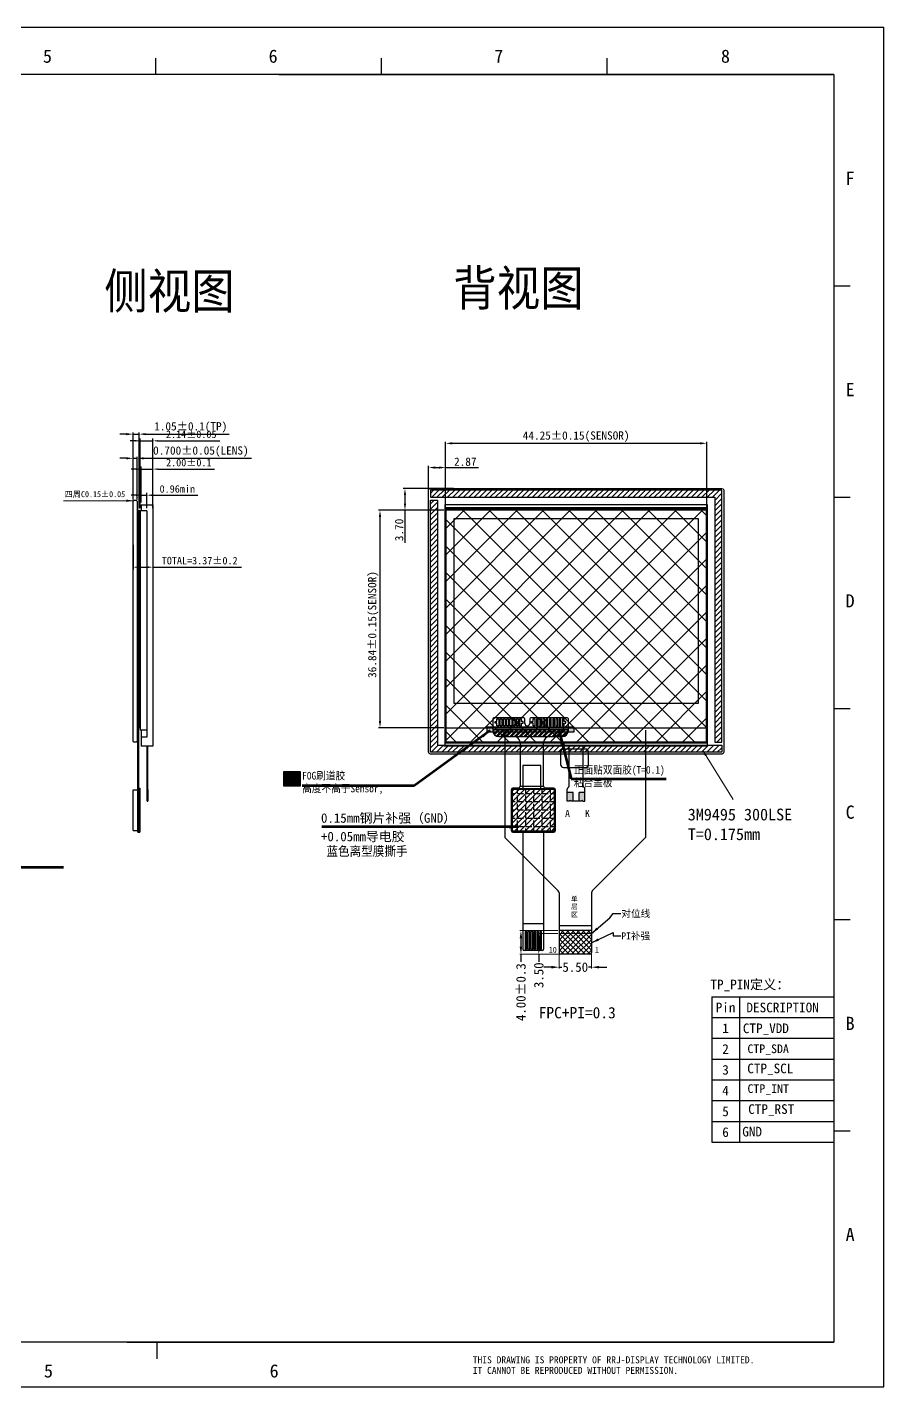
# Model space of a CAD drawing. Header units: millimetres. Extents: x 2493 to 3431, y 522 to 752.
# Drawn here: x 3285.8 to 3431, y 522.1 to 752.5 of the extents above; entities that cross this region are included whole.
import ezdxf
from ezdxf.enums import TextEntityAlignment as Align

# ---------------------------------------------------------------- set-up
doc = ezdxf.new("R2010")
doc.units = ezdxf.units.MM
doc.header["$PDMODE"] = 98
doc.layers.add('COVER GLASS', color=6, linetype='Continuous', lineweight=0)
for name, color, linetype in [('dim', 3, 'Continuous'), ('DIM1', 3, 'Continuous'), ('dimension', 3, 'Continuous'), ('DIM（标注）', 3, 'Continuous'), ('fpc', 2, 'Continuous'), ('双面胶', 2, 'Continuous'), ('摄像孔保洁膜', 5, 'Continuous')]:
    doc.layers.add(name, color=color, linetype=linetype)
doc.styles.get("Standard").update_dxf_attribs({"font": ''})
doc.styles.add('TITLE', font='arial.ttf')
doc.styles.add('宋体', font='')
doc.styles.add('宝明', font='simhei.ttf')
doc.styles.add('黑体', font='simhei.ttf', dxfattribs={"width": 0.9})
doc.styles.get('Standard').set_extended_font_data('SimSun')
doc.styles.get('宋体').set_extended_font_data('SimSun')
doc.dimstyles.new('GGG', dxfattribs={"dimtxt": 1.6, "dimasz": 1.3, "dimexe": 0.2, "dimexo": 0.2, "dimgap": 0.1, "dimtad": 0, "dimzin": 1, "dimdsep": 46, "dimtxsty": 'Standard', "dimcen": 0, "dimclrd": 1, "dimclre": 1, "dimclrt": 4, "dimadec": 0, "dimazin": 0, "dimtfac": 1, "dimtmove": 0, "dimatfit": 3, "dimfxl": 1, "dimlwd": -1, "dimlwe": 5, "dimarcsym": 0})
doc.dimstyles.new('ISO-25$0', dxfattribs={"dimscale": 0.7, "dimtxt": 1.8, "dimasz": 1.2, "dimexe": 0.6, "dimexo": 0.6, "dimgap": 0.6, "dimtad": 1, "dimzin": 1, "dimdsep": 46, "dimtxsty": 'Standard', "dimcen": 0.5, "dimclrd": 256, "dimclre": 256, "dimclrt": 256, "dimadec": 0, "dimazin": 0, "dimtp": 1.2, "dimtm": 1.2, "dimtfac": 1, "dimtmove": 0, "dimatfit": 3, "dimfxl": 1, "dimtolj": 1, "dimarcsym": 0})
doc.dimstyles.new('ISO-25$7', dxfattribs={"dimscale": 0.5, "dimtxt": 2.5, "dimasz": 2, "dimexe": 0.65, "dimexo": 0, "dimtad": 0, "dimdsep": 46, "dimtxsty": 'TITLE', "dimcen": 1.6, "dimclrd": 7, "dimclre": 73, "dimclrt": 7, "dimazin": 0, "dimtfac": 1, "dimtofl": 0, "dimtmove": 0, "dimatfit": 0, "dimfxl": 1, "dimtolj": 1, "dimlwd": 9, "dimlwe": 9, "dimarcsym": 0})
doc.dimstyles.new('TPD', dxfattribs={"dimtxt": 1, "dimasz": 1.2, "dimexe": 0.25, "dimexo": 0.08, "dimgap": 0.15, "dimtad": 0, "dimzin": 1, "dimdsep": 46, "dimtxsty": '宋体', "dimcen": 18.05, "dimclrd": 256, "dimclre": 256, "dimclrt": 256, "dimadec": 0, "dimazin": 0, "dimtfac": 1, "dimtmove": 0, "dimatfit": 2, "dimfxl": 1, "dimlwd": 18, "dimlwe": 18, "dimarcsym": 0})

# ---------------------------------------------------------------- blocks, each defined once
blk = doc.blocks.new('*D80')
at = {"layer": 'Defpoints', "color": 0}
for p in [(3304.82, 683.52), (3303.77, 672.17), (3304.82, 670.62)]:
    blk.add_point(p, dxfattribs=at)
at = {"layer": 'DIM（标注）', "lineweight": -2}
for p, q in [((3302.65, 683.52), (3301.53, 683.52)), ((3303.77, 672.45), (3303.77, 683.8)), ((3303.77, 683.52), (3304.82, 683.52)), ((3304.82, 670.9), (3304.82, 683.8)), ((3305.94, 683.52), (3320.04, 683.52))]:
    blk.add_line(p, q, dxfattribs=at)
at = {"layer": 'DIM（标注）'}
for points in [[(3302.65, 683.7), (3302.65, 683.33), (3303.77, 683.52)], [(3305.94, 683.7), (3305.94, 683.33), (3304.82, 683.52)]]:
    blk.add_solid(points, dxfattribs=at)
at = {"layer": 'DIM（标注）', "insert": (3313.55, 684.66), "char_height": 1.4, "attachment_point": 5, "style": '宝明'}
blk.add_mtext('\\A1;1.05%%P0.1(TP)', dxfattribs=at)
blk = doc.blocks.new('*D81')
at = {"layer": 'Defpoints', "color": 0}
for p in [(3304.47, 679.42), (3303.77, 672.17), (3304.47, 672.17)]:
    blk.add_point(p, dxfattribs=at)
at = {"layer": 'DIM（标注）', "lineweight": -2}
for p, q in [((3303.77, 672.45), (3303.77, 679.7)), ((3304.47, 672.45), (3304.47, 679.7)), ((3302.65, 679.42), (3301.53, 679.42)), ((3303.77, 679.42), (3304.47, 679.42)), ((3305.59, 679.42), (3323.84, 679.42))]:
    blk.add_line(p, q, dxfattribs=at)
at = {"layer": 'DIM（标注）'}
for points in [[(3302.65, 679.61), (3302.65, 679.23), (3303.77, 679.42)], [(3305.59, 679.61), (3305.59, 679.23), (3304.47, 679.42)]]:
    blk.add_solid(points, dxfattribs=at)
at = {"layer": 'DIM（标注）', "insert": (3315.27, 680.56), "char_height": 1.4, "attachment_point": 5, "style": '宝明'}
blk.add_mtext('\\A1;0.700%%P0.05(LENS)', dxfattribs=at)
blk = doc.blocks.new('*D82')
at = {"layer": 'Defpoints', "color": 0}
for p in [(3358.36, 674.32), (3349.85, 670.62), (3356.73, 670.62)]:
    blk.add_point(p, dxfattribs=at)
at = {"layer": 'DIM（标注）', "lineweight": -2}
for p, q in [((3358.08, 674.32), (3349.57, 674.32)), ((3349.85, 673.2), (3349.85, 671.74)), ((3356.45, 670.62), (3349.57, 670.62)), ((3349.85, 670.62), (3349.85, 665.08))]:
    blk.add_line(p, q, dxfattribs=at)
at = {"layer": 'DIM（标注）'}
for points in [[(3349.67, 673.2), (3350.04, 673.2), (3349.85, 674.32)], [(3349.67, 671.74), (3350.04, 671.74), (3349.85, 670.62)]]:
    blk.add_solid(points, dxfattribs=at)
at = {"layer": 'DIM（标注）', "insert": (3348.87, 667.29), "char_height": 1.4, "attachment_point": 5, "rotation": 90, "style": '宝明'}
blk.add_mtext('\\A1;3.70', dxfattribs=at)
blk = doc.blocks.new('*D83')
at = {"layer": 'Defpoints', "color": 0}
for p in [(3356.73, 677.86), (3356.73, 670.62), (3353.86, 668.27)]:
    blk.add_point(p, dxfattribs=at)
at = {"layer": 'DIM（标注）', "lineweight": -2}
for p, q in [((3353.86, 668.55), (3353.86, 678.14)), ((3354.98, 677.86), (3355.61, 677.86)), ((3356.73, 670.9), (3356.73, 678.14)), ((3356.73, 677.86), (3362.3, 677.86))]:
    blk.add_line(p, q, dxfattribs=at)
at = {"layer": 'DIM（标注）'}
for points in [[(3354.98, 678.04), (3354.98, 677.67), (3353.86, 677.86)], [(3355.61, 678.04), (3355.61, 677.67), (3356.73, 677.86)]]:
    blk.add_solid(points, dxfattribs=at)
at = {"layer": 'DIM（标注）', "insert": (3360.07, 678.84), "char_height": 1.4, "attachment_point": 5, "style": '宝明'}
blk.add_mtext('\\A1;2.87', dxfattribs=at)
blk = doc.blocks.new('*D84')
at = {"layer": 'Defpoints', "color": 0}
for p in [(3400.98, 681.96), (3356.73, 670.62), (3400.98, 670.62)]:
    blk.add_point(p, dxfattribs=at)
at = {"layer": 'DIM（标注）', "lineweight": -2}
for p, q in [((3356.73, 670.9), (3356.73, 682.24)), ((3357.85, 681.96), (3399.86, 681.96)), ((3400.98, 670.9), (3400.98, 682.24))]:
    blk.add_line(p, q, dxfattribs=at)
at = {"layer": 'DIM（标注）'}
for points in [[(3357.85, 682.14), (3357.85, 681.77), (3356.73, 681.96)], [(3399.86, 682.14), (3399.86, 681.77), (3400.98, 681.96)]]:
    blk.add_solid(points, dxfattribs=at)
at = {"layer": 'DIM（标注）', "insert": (3378.86, 683.1), "char_height": 1.4, "attachment_point": 5, "style": '宝明'}
blk.add_mtext('\\A1;44.25%%P0.15(SENSOR)', dxfattribs=at)
blk = doc.blocks.new('*D85')
at = {"layer": 'Defpoints', "color": 0}
for p in [(3356.73, 670.62), (3345.62, 633.78), (3356.73, 633.78)]:
    blk.add_point(p, dxfattribs=at)
at = {"layer": 'DIM（标注）', "lineweight": -2}
for p, q in [((3356.45, 670.62), (3345.34, 670.62)), ((3345.62, 669.5), (3345.62, 634.9)), ((3356.45, 633.78), (3345.34, 633.78))]:
    blk.add_line(p, q, dxfattribs=at)
at = {"layer": 'DIM（标注）'}
for points in [[(3345.43, 669.5), (3345.81, 669.5), (3345.62, 670.62)], [(3345.43, 634.9), (3345.81, 634.9), (3345.62, 633.78)]]:
    blk.add_solid(points, dxfattribs=at)
at = {"layer": 'DIM（标注）', "insert": (3344.48, 651.27), "char_height": 1.4, "attachment_point": 5, "rotation": 90, "style": '宝明'}
blk.add_mtext('\\A1;36.84%%P0.15(SENSOR)', dxfattribs=at)
blk = doc.blocks.new('555234')
at = {"layer": 'DIM（标注）', "color": 0}
for points in [[(2369.1, -379.96), (2369.4, -379.96), (2369.4, -376.96), (2369.1, -376.96)], [(2369.6, -379.96), (2369.9, -379.96), (2369.9, -376.96), (2369.6, -376.96)], [(2370.1, -379.96), (2370.4, -379.96), (2370.4, -376.96), (2370.1, -376.96)], [(2370.6, -379.96), (2370.9, -379.96), (2370.9, -376.96), (2370.6, -376.96)], [(2371.1, -379.96), (2371.4, -379.96), (2371.4, -376.96), (2371.1, -376.96)], [(2371.6, -379.96), (2371.9, -379.96), (2371.9, -376.96), (2371.6, -376.96)]]:
    blk.add_lwpolyline(points, close=True, dxfattribs=at)
blk = doc.blocks.new('*D27')
at = {"layer": 'Defpoints', "color": 0, "ltscale": 0.5, "transparency": 16777216}
for p in [(2984.92, 619.82), (2978.47, 615.82), (2985.22, 615.82)]:
    blk.add_point(p, dxfattribs=at)
at = {"layer": 'dimension', "color": 1, "lineweight": 5, "ltscale": 0.5, "transparency": 16777216}
for p, q in [((2984.72, 619.82), (2978.27, 619.82)), ((2985.02, 615.82), (2978.27, 615.82))]:
    blk.add_line(p, q, dxfattribs=at)
at = {"layer": 'dimension', "color": 1, "ltscale": 0.5, "transparency": 16777216}
for p, q in [((2978.47, 618.52), (2978.47, 617.12)), ((2978.47, 615.82), (2978.47, 614.52))]:
    blk.add_line(p, q, dxfattribs=at)
for points in [[(2978.25, 618.52), (2978.68, 618.52), (2978.47, 619.82)], [(2978.25, 617.12), (2978.68, 617.12), (2978.47, 615.82)]]:
    blk.add_solid(points, dxfattribs=at)
at = {"layer": 'dimension', "color": 4, "ltscale": 0.5, "transparency": 16777216, "insert": (2978.47, 609.39), "char_height": 1.6, "attachment_point": 5, "rotation": 90}
blk.add_mtext('4.00%%P0.3', dxfattribs=at)
blk = doc.blocks.new('*D28')
at = {"layer": 'Defpoints', "color": 0, "ltscale": 0.5, "transparency": 16777216}
for p in [(2984.92, 616.12), (2990.42, 616.12), (2990.42, 613.62)]:
    blk.add_point(p, dxfattribs=at)
at = {"layer": 'dimension', "color": 1, "lineweight": 5, "ltscale": 0.5, "transparency": 16777216}
for p, q in [((2984.92, 615.92), (2984.92, 613.42)), ((2990.42, 615.92), (2990.42, 613.42))]:
    blk.add_line(p, q, dxfattribs=at)
at = {"layer": 'dimension', "color": 1, "ltscale": 0.5, "transparency": 16777216}
for p, q in [((2983.62, 613.62), (2982.32, 613.62)), ((2984.92, 613.62), (2985.4, 613.62)), ((2990.42, 613.62), (2989.93, 613.62)), ((2991.72, 613.62), (2993.02, 613.62))]:
    blk.add_line(p, q, dxfattribs=at)
for points in [[(2983.62, 613.84), (2983.62, 613.4), (2984.92, 613.62)], [(2991.72, 613.84), (2991.72, 613.4), (2990.42, 613.62)]]:
    blk.add_solid(points, dxfattribs=at)
at = {"layer": 'dimension', "color": 4, "ltscale": 0.5, "transparency": 16777216, "insert": (2987.67, 613.62), "char_height": 1.6, "attachment_point": 5}
blk.add_mtext('5.50', dxfattribs=at)
blk = doc.blocks.new('*D29')
at = {"layer": 'Defpoints', "color": 0, "ltscale": 0.5, "transparency": 16777216}
for p in [(2984.92, 619.32), (2981.49, 615.82), (2985.22, 615.82)]:
    blk.add_point(p, dxfattribs=at)
at = {"layer": 'dimension', "color": 1, "lineweight": 5, "ltscale": 0.5, "transparency": 16777216}
for p, q in [((2984.72, 619.32), (2981.29, 619.32)), ((2985.02, 615.82), (2981.29, 615.82))]:
    blk.add_line(p, q, dxfattribs=at)
at = {"layer": 'dimension', "color": 1, "ltscale": 0.5, "transparency": 16777216}
for p, q in [((2981.49, 618.02), (2981.49, 617.12)), ((2981.49, 615.82), (2981.49, 614.52))]:
    blk.add_line(p, q, dxfattribs=at)
for points in [[(2981.27, 618.02), (2981.71, 618.02), (2981.49, 619.32)], [(2981.27, 617.12), (2981.71, 617.12), (2981.49, 615.82)]]:
    blk.add_solid(points, dxfattribs=at)
at = {"layer": 'dimension', "color": 4, "ltscale": 0.5, "transparency": 16777216, "insert": (2981.49, 612.26), "char_height": 1.6, "attachment_point": 5, "rotation": 90}
blk.add_mtext('3.50', dxfattribs=at)
blk = doc.blocks.new('*D18')
at = {"layer": 'Defpoints', "color": 0, "transparency": 16777216}
for p in [(2951.6, 698), (2949.6, 691.93), (2951.6, 691.93)]:
    blk.add_point(p, dxfattribs=at)
at = {"layer": 'DIM1', "lineweight": -2, "transparency": 16777216}
for p, q in [((2948.76, 698), (2947.92, 698)), ((2949.6, 692.35), (2949.6, 698.42)), ((2949.6, 698), (2951.6, 698)), ((2951.6, 692.35), (2951.6, 698.42)), ((2952.44, 698), (2962.03, 698))]:
    blk.add_line(p, q, dxfattribs=at)
at = {"layer": 'DIM1', "transparency": 16777216}
for points in [[(2948.76, 698.14), (2948.76, 697.86), (2949.6, 698)], [(2952.44, 698.14), (2952.44, 697.86), (2951.6, 698)]]:
    blk.add_solid(points, dxfattribs=at)
at = {"layer": 'DIM1', "transparency": 16777216, "insert": (2957.69, 699.1), "char_height": 1.26, "attachment_point": 5}
blk.add_mtext('\\A1;2.00%%P0.1', dxfattribs=at)
blk = doc.blocks.new('*D15')
at = {"layer": 'Defpoints', "color": 0, "transparency": 16777216}
for p in [(2950.56, 693.58), (2949.6, 691.93), (2950.56, 690.95)]:
    blk.add_point(p, dxfattribs=at)
at = {"layer": 'DIM1', "lineweight": -2, "transparency": 16777216}
for p, q in [((2948.76, 693.58), (2947.92, 693.58)), ((2949.6, 692.35), (2949.6, 694)), ((2949.6, 693.58), (2950.56, 693.58)), ((2950.56, 691.37), (2950.56, 694)), ((2951.4, 693.58), (2959.24, 693.58))]:
    blk.add_line(p, q, dxfattribs=at)
at = {"layer": 'DIM1', "transparency": 16777216}
for points in [[(2948.76, 693.72), (2948.76, 693.44), (2949.6, 693.58)], [(2951.4, 693.72), (2951.4, 693.44), (2950.56, 693.58)]]:
    blk.add_solid(points, dxfattribs=at)
at = {"layer": 'DIM1', "transparency": 16777216, "insert": (2955.74, 694.63), "char_height": 1.26, "attachment_point": 5}
blk.add_mtext('\\A1;0.96min', dxfattribs=at)
blk = doc.blocks.new('*D35')
at = {"layer": 'Defpoints', "color": 0}
for p in [(2951.6, 702.79), (2949.46, 690.95), (2951.6, 690.95)]:
    blk.add_point(p, dxfattribs=at)
at = {"layer": 'DIM1', "lineweight": -2}
for p, q in [((2948.62, 702.79), (2947.78, 702.79)), ((2949.46, 691.37), (2949.46, 703.21)), ((2949.46, 702.79), (2951.6, 702.79)), ((2951.6, 691.37), (2951.6, 703.21)), ((2952.44, 702.79), (2962.92, 702.79))]:
    blk.add_line(p, q, dxfattribs=at)
at = {"layer": 'DIM1'}
for points in [[(2948.62, 702.93), (2948.62, 702.65), (2949.46, 702.79)], [(2952.44, 702.93), (2952.44, 702.65), (2951.6, 702.79)]]:
    blk.add_solid(points, dxfattribs=at)
at = {"layer": 'DIM1', "insert": (2958.1, 703.89), "char_height": 1.26, "attachment_point": 5}
blk.add_mtext('\\A1;2.14±0.05', dxfattribs=at)
blk = doc.blocks.new('*D91')
at = {"lineweight": -2}
for p, q in [((3303.77, 664.78), (3303.77, 660.56)), ((3307.13, 664.78), (3307.13, 660.56)), ((3304.61, 660.98), (3306.29, 660.98)), ((3307.13, 660.98), (3322.17, 660.98))]:
    blk.add_line(p, q, dxfattribs=at)
for points in [[(3304.61, 661.12), (3304.61, 660.84), (3303.77, 660.98)], [(3306.29, 661.12), (3306.29, 660.84), (3307.13, 660.98)]]:
    blk.add_solid(points)
at = {"layer": 'Defpoints', "color": 0}
for p in [(3303.77, 665.2, 0), (3307.13, 665.2, 0), (3307.13, 660.98)]:
    blk.add_point(p, dxfattribs=at)
at = {"insert": (3315.07, 662.08), "char_height": 1.26, "attachment_point": 5}
blk.add_mtext('\\A1;TOTAL=3.37%%P0.2', dxfattribs=at)
blk = doc.blocks.new('53444')
h = blk.add_hatch()
h.set_pattern_fill('ANSI37', color=4, style=0)
h.set_pattern_definition([(45, (317.6936, 30.6902), (-2.245064, 2.245064), []), (135, (317.6936, 30.6902), (-2.245064, -2.245064), [])])
h.paths.add_polyline_path([(2965.719, 651.734), (3009.919, 651.734), (3009.919, 691.284), (2965.719, 691.284)])
h = blk.add_hatch(color=2)
h.paths.add_polyline_path([(2987.319, 643.224), (2986.319, 643.224), (2986.319, 641.724), (2986.669, 641.724, -1), (2986.969, 641.724), (2987.319, 641.724)])
h.paths.add_polyline_path([(2989.319, 643.224), (2988.319, 643.224), (2988.319, 641.724), (2988.669, 641.724, -1), (2988.969, 641.724), (2989.319, 641.724)])
at = {"layer": 'fpc'}
h = blk.add_hatch(dxfattribs=at)
h.set_pattern_fill('ANSI37', color=3, scale=0.2, style=0)
h.set_pattern_definition([(45, (-1104.614, -363.441), (-0.44901281, 0.44901281), []), (135, (-1104.614, -363.441), (-0.44901281, -0.44901281), [])])
h.paths.add_polyline_path([(2984.917, 619.824), (2984.917, 616.124, 0.4142136), (2985.217, 615.824), (2990.117, 615.824, 0.4142136), (2990.417, 616.124), (2990.417, 619.824)])
for p, q in [((3010.069, 691.934), (2965.569, 691.934)), ((2965.569, 691.934), (2965.569, 651.084)), ((3010.069, 691.434), (2965.569, 691.434)), ((3010.069, 651.084), (3010.069, 691.934)), ((3009.919, 651.084), (2965.419, 651.084)), ((3010.069, 651.584), (2965.569, 651.584)), ((3010.069, 651.084), (2965.569, 651.084))]:
    blk.add_line(p, q)
at = {"color": 4}
for p, q in [((3009.919, 691.284), (2965.719, 691.284)), ((2965.719, 691.284), (2965.719, 651.734)), ((3009.919, 651.734), (3009.919, 691.284)), ((3009.919, 651.734), (2965.719, 651.734))]:
    blk.add_line(p, q, dxfattribs=at)
at = {"color": 1}
for p, q in [((2975.746, 653.773), (2975.746, 635.572)), ((2999.592, 653.773), (2999.592, 635.572)), ((2985.192, 650.084), (2985.192, 647.977)), ((2989.389, 650.584), (2985.692, 650.584)), ((2989.889, 647.977), (2989.889, 650.084)), ((2985.692, 647.477), (2989.389, 647.477)), ((2975.746, 635.572), (2984.77, 626.547)), ((2999.592, 635.572), (2990.563, 626.543))]:
    blk.add_line(p, q, dxfattribs=at)
at = {"color": 2}
for p, q in [((2986.619, 644.324), (2986.619, 650.974)), ((2989.019, 644.324), (2989.019, 650.974)), ((2986.319, 641.724), (2986.319, 643.804)), ((2987.319, 643.224), (2986.319, 643.224)), ((2987.319, 641.724), (2987.319, 643.224)), ((2989.319, 643.224), (2988.319, 643.224)), ((2988.319, 641.724), (2988.319, 643.224)), ((2989.319, 641.724), (2989.319, 643.804)), ((2986.669, 641.724), (2986.319, 641.724)), ((2988.669, 641.724), (2986.969, 641.724)), ((2988.969, 641.724), (2989.319, 641.724))]:
    blk.add_line(p, q, dxfattribs=at)
at = {"color": 1}
for centre, start, end in [((2985.692, 650.084), 90, 180), ((2989.389, 650.084), 0, 90), ((2985.692, 647.977), 180, 270), ((2989.389, 647.977), 270, 0), ((2984.417, 626.194, 0), 0, 45), ((2990.917, 626.19, 0), 135, 180)]:
    blk.add_arc(centre, 0.5, start, end, dxfattribs=at)
at = {"color": 2}
for centre, radius, start, end in [((2986.619, 643.804), 0.3, 120, 180), ((2986.319, 644.324), 0.3, 300, 0), ((2989.319, 644.324), 0.3, 180, 240), ((2989.019, 643.804), 0.3, 0, 60), ((2986.819, 641.724), 0.15, 360, 180), ((2988.819, 641.724), 0.15, 360, 180)]:
    blk.add_arc(centre, radius, start, end, dxfattribs=at)
at = {"layer": 'dimension', "color": 0, "ltscale": 0.5, "const_width": 0.13}
blk.add_lwpolyline([(2984.917, 619.324), (2990.417, 619.324)], dxfattribs=at)
at = {"layer": 'fpc', "color": 1}
for p, q in [((2984.917, 626.194), (2984.917, 616.124)), ((2984.919, 625.828), (2984.919, 616.124)), ((2990.417, 626.19), (2990.417, 616.124)), ((2990.419, 625.828), (2990.419, 616.124)), ((2990.117, 615.824), (2985.217, 615.824)), ((2990.119, 615.824), (2985.219, 615.824))]:
    blk.add_line(p, q, dxfattribs=at)
at = {"layer": 'fpc', "color": 30, "true_color": 0xf8991e}
for p, q in [((2984.917, 625.637), (2984.917, 616.124)), ((2990.417, 625.697), (2990.417, 616.124))]:
    blk.add_line(p, q, dxfattribs=at)
at = {"layer": 'fpc'}
for p, q in [((2990.417, 620.624), (2984.917, 620.624)), ((2990.417, 619.824), (2984.917, 619.824)), ((2990.117, 615.824), (2985.217, 615.824))]:
    blk.add_line(p, q, dxfattribs=at)
for centre, start, end in [((2985.217, 616.124), 180, 270), ((2990.117, 616.124), 270, 0)]:
    blk.add_arc(centre, 0.3, start, end, dxfattribs=at)
at = {"layer": 'fpc', "color": 1}
for centre, start, end in [((2985.217, 616.124), 180, 270), ((2985.219, 616.124), 180, 270), ((2990.117, 616.124), 270, 0), ((2990.119, 616.124), 270, 0)]:
    blk.add_arc(centre, 0.3, start, end, dxfattribs=at)
at = {"ltscale": 0.5, "char_height": 1.2, "attachment_point": 1}
for s, insert in [('{\\fSimSun|b0|i0|c134|p2;对位线}', (2995.473, 623.296)), ('{\\fSimSun|b0|i0|c134|p2;PI补强}', (2995.473, 619.514))]:
    blk.add_mtext(s, dxfattribs=dict(at, insert=insert))
at = {"layer": 'dim', "color": 2, "char_height": 1.2, "width": 15.39261, "attachment_point": 1}
for s, insert in [('A', (2985.95, 640.27)), ('K', (2989.324, 640.27))]:
    blk.add_mtext(s, dxfattribs=dict(at, insert=insert))
at = {"layer": 'dimension', "ltscale": 0.5, "insert": (2981.471, 606.878), "char_height": 1.9206, "attachment_point": 1}
blk.add_mtext_dynamic_manual_height_columns('FPC+PI=0.3', width=24.11863, gutter_width=1, heights=[0], dxfattribs=at)
at = {"layer": 'fpc', "insert": (2986.957, 625.601), "char_height": 0.8, "width": 0.18408, "attachment_point": 1}
blk.add_mtext('{\\fSimSun|b0|i0|c134|p2;单层区}', dxfattribs=at)
at = {"layer": 'fpc', "color": 0, "char_height": 1, "width": 0.51694, "attachment_point": 1}
for s, insert in [('10', (2983.177, 617.07)), ('1', (2991.001, 617.081))]:
    blk.add_mtext(s, dxfattribs=dict(at, insert=insert))
at = {"layer": 'fpc', "color": 1, "char_height": 1, "width": 0.51694, "attachment_point": 1}
for s, insert in [('10', (2983.177, 617.07)), ('10', (2983.179, 617.07)), ('1', (2991.001, 617.081)), ('1', (2991.003, 617.081))]:
    blk.add_mtext(s, dxfattribs=dict(at, insert=insert))
at = {"layer": 'dimension', "ltscale": 0.5}
dim = blk.add_linear_dim(base=(2978.468, 615.824), p1=(2984.917, 619.824), p2=(2985.217, 615.824), angle=90, text='<>%%P0.3', dimstyle='GGG', dxfattribs=at)
dim.commit()
dim.dimension.update_dxf_attribs({"geometry": '*D27', "text_midpoint": (2978.468, 609.387), "dimtype": 128})
dim = blk.add_linear_dim(base=(2981.489, 615.824), p1=(2984.917, 619.324), p2=(2985.217, 615.824), angle=90, dimstyle='GGG', dxfattribs=at)
dim.commit()
dim.dimension.update_dxf_attribs({"geometry": '*D29', "text_midpoint": (2981.489, 612.261)})
dim = blk.add_linear_dim(base=(2990.417, 613.619), p1=(2984.917, 616.124), p2=(2990.417, 616.124), dimstyle='GGG', dxfattribs=at)
dim.commit()
dim.dimension.update_dxf_attribs({"geometry": '*D28', "text_midpoint": (2987.667, 613.619)})
at = {"layer": 'dimension', "ltscale": 0.5, "annotation_type": 0, "has_hookline": 1, "hookline_direction": 0}
for points, text_width in [([(2990.417, 619.324), (2993.55, 622), (2994.073, 622.696), (2995.373, 622.696)], 4.968), ([(2990.417, 617.733), (2994.073, 619.498), (2994.073, 618.914), (2995.373, 618.914)], 5.021)]:
    blk.add_leader(points, dimstyle='GGG', override={"dimgap": 0.1, "dimtad": 0}, dxfattribs=dict(at, text_width=text_width))
blk = doc.blocks.new('2534678')
blk.add_hatch(color=2).paths.add_polyline_path([(2950.758, 643.724), (2950.638, 643.724), (2950.638, 641.724), (2950.758, 641.724)])
for p, q in [((2949.598, 691.934), (2951.598, 691.934)), ((2949.598, 691.934), (2949.598, 690.954)), ((2951.598, 691.934), (2951.598, 651.084)), ((2950.558, 690.954), (2949.598, 690.954)), ((2950.558, 690.954), (2950.558, 652.614)), ((2949.598, 653.814), (2949.598, 652.614)), ((2949.598, 653.814), (2950.558, 653.814)), ((2949.598, 652.614), (2949.598, 651.084)), ((2950.558, 652.614), (2949.598, 652.614)), ((2951.598, 651.084), (2949.598, 651.084))]:
    blk.add_line(p, q)
at = {"color": 1}
for p, q in [((2949.598, 690.954), (2949.458, 690.954)), ((2949.458, 690.954), (2949.458, 653.814)), ((2949.458, 653.814), (2949.598, 653.814))]:
    blk.add_line(p, q, dxfattribs=at)
at = {"color": 2}
for p, q in [((2950.638, 641.724), (2950.638, 651.084)), ((2950.758, 643.724), (2950.758, 651.084)), ((2950.758, 643.724), (2950.638, 643.724)), ((2950.758, 643.724), (2950.758, 641.724)), ((2950.638, 641.724), (2950.758, 641.724))]:
    blk.add_line(p, q, dxfattribs=at)
at = {"layer": 'DIM1'}
dim = blk.add_linear_dim(base=(2951.598, 702.789), p1=(2949.458, 690.954), p2=(2951.598, 690.954), dimstyle='ISO-25$0', override={"dimgap": 0.6, "dimtol": 1, "dimlim": 0, "dimtp": 0.05, "dimtm": 0.05}, dxfattribs=at)
dim.commit()
dim.dimension.update_dxf_attribs({"geometry": '*D35', "text_midpoint": (2958.101, 703.888)})
dim = blk.add_linear_dim(base=(2951.598, 698.004), p1=(2949.598, 691.934), p2=(2951.598, 691.934), text='<>%%P0.1', dimstyle='ISO-25$0', dxfattribs=at)
dim.commit()
dim.dimension.update_dxf_attribs({"geometry": '*D18', "text_midpoint": (2957.689, 698.004), "dimtype": 128})
dim = blk.add_linear_dim(base=(2950.558, 693.585), p1=(2949.598, 691.934), p2=(2950.558, 690.954), text='<>min', dimstyle='ISO-25$0', dxfattribs=at)
dim.commit()
dim.dimension.update_dxf_attribs({"geometry": '*D15', "text_midpoint": (2955.741, 694.635)})

msp = doc.modelspace()

# ---------------------------------------------------------------- hatches: boundary and pattern name
msp.add_hatch(color=256).paths.add_polyline_path([(3363.7348, 633.8776), (3363.7348, 633.0776), (3378.5347, 633.0776), (3378.5347, 633.8776)])
h = msp.add_hatch()
h.set_pattern_fill('ANGLE', color=4, scale=0.2, style=0)
h.set_pattern_definition([(0, (1583.5533, 517.8809), (0, 1.397), [1.016, -0.381]), (90, (1583.5533, 517.8809), (-1.397, 9e-17), [1.016, -0.381])])
edge = h.paths.add_edge_path()
edge.add_line((3368.1458, 623.4666), (3375.0458, 623.4666))
edge.add_arc((3375.0458, 623.2666), 0.2, 0, 90, ccw=False)
edge.add_line((3375.2458, 623.2666), (3375.2458, 616.3666))
edge.add_arc((3375.0458, 616.3666), 0.2, -90, 0, ccw=False)
edge.add_line((3375.0458, 616.1666), (3368.1458, 616.1666))
edge.add_arc((3368.1458, 616.3666), 0.2, 180, 270, ccw=False)
edge.add_line((3367.9458, 616.3666), (3367.9458, 623.2666))
edge.add_arc((3368.1458, 623.2666), 0.2, 90, 180, ccw=False)
h = msp.add_hatch()
h.set_pattern_fill('ANSI31', color=1, scale=0.2, style=0)
h.set_pattern_definition([(45, (1583.55326, 517.88086), (-0.4490128, 0.4490128), [])])
edge = h.paths.add_edge_path()
edge.add_line((3368.1458, 623.3666), (3375.0458, 623.3666))
edge.add_arc((3375.0458, 623.2666), 0.1, 0, 90, ccw=False)
edge.add_line((3375.1458, 623.2666), (3375.1458, 616.3666))
edge.add_arc((3375.0458, 616.3666), 0.1, 270, 360, ccw=False)
edge.add_line((3375.0458, 616.2666), (3368.1458, 616.2666))
edge.add_arc((3368.1458, 616.3666), 0.1, 180, 270, ccw=False)
edge.add_line((3368.0458, 616.3666), (3368.0458, 623.2666))
edge.add_arc((3368.1458, 623.2666), 0.1, 90, 180, ccw=False)
at = {"layer": '双面胶', "lineweight": 25}
h = msp.add_hatch(dxfattribs=at)
h.set_pattern_fill('ANSI31', color=256, scale=0.2, style=0)
h.set_pattern_definition([(45, (597.1853, 983.27604), (-0.4490128, 0.4490128), [])])
h.paths.add_polyline_path([(3402.3558, 631.3156), (3403.5558, 631.3156), (3403.5558, 674.0156), (3354.1558, 674.0156), (3354.1558, 672.8156), (3402.3558, 672.8156)])
h.paths.add_polyline_path([(3354.1558, 672.3156), (3355.3558, 672.3156), (3355.3558, 630.8156), (3403.5558, 630.8156), (3403.5558, 629.6156), (3354.1558, 629.6156)])
at = {"layer": '双面胶'}
h = msp.add_hatch(dxfattribs=at)
h.set_pattern_fill('ANSI32', color=1, scale=1.5, style=0)
h.set_pattern_definition([(45, (-815.17537, 1555.7698), (-0.397747564, 0.397747564), []), (45, (-814.9102, 1555.7698), (-0.397747564, 0.397747564), [])])
h.paths.add_polyline_path([(3364.7348, 633.4776), (3364.7348, 633.2776, 0.41421356), (3365.7348, 632.2776), (3368.3458, 632.2776), (3376.5348, 632.2776, 0.41421356), (3377.5348, 633.2776), (3377.5348, 633.4776)])
at = {"layer": '摄像孔保洁膜'}
msp.add_hatch(color=0, dxfattribs=at).paths.add_polyline_path([(3329.3375, 626.3685), (3332.1079, 626.3685), (3332.1079, 623.8993), (3329.3375, 623.8993)])

# ---------------------------------------------------------------- linework, layer by layer
at = {"color": 7, "linetype": 'Continuous'}
for p, q in [((3107.9592, 752.458), (3430.9908, 752.458)), ((3430.9908, 522.1269), (3430.9908, 752.458)), ((3307.6307, 744.4339), (3307.6307, 747.2301)), ((3345.8695, 744.4339), (3345.8695, 747.2301)), ((3384.1083, 744.4339), (3384.1083, 747.2301)), ((3422.5173, 744.4339), (3116.6067, 744.4339)), ((3422.5173, 744.4339), (3422.5173, 529.6812)), ((3422.5173, 708.6418), (3425.3136, 708.6418)), ((3422.5173, 672.8496), (3425.3136, 672.8496)), ((3422.5173, 637.0575), (3425.3136, 637.0575)), ((3422.5173, 601.2654), (3425.3136, 601.2654)), ((3422.5173, 565.4733), (3425.3136, 565.4733)), ((3422.5173, 529.6812), (3116.6067, 529.6812)), ((3307.8008, 529.6812), (3307.8008, 526.885)), ((3107.9592, 522.1269), (3430.9908, 522.1269))]:
    msp.add_line(p, q, dxfattribs=at)
at = {"color": 2, "linetype": 'Continuous'}
for p, q in [((3328.4922, 744.4339), (3422.5173, 744.4339)), ((3422.5173, 744.4339), (3422.5173, 728.578)), ((3422.5173, 563.5731), (3422.5173, 529.6812)), ((3302.8057, 529.6812), (3422.5173, 529.6812))]:
    msp.add_line(p, q, dxfattribs=at)
at = {"color": 140, "lineweight": 25}
for p, q in [((3304.5929, 670.6166, 0), (3304.5929, 633.7776, 0)), ((3304.6429, 670.6166, 0), (3304.6429, 633.7776, 0)), ((3304.6929, 670.6166, 0), (3304.6929, 633.7776, 0)), ((3304.8179, 670.6166, 0), (3304.8179, 633.7776, 0)), ((3304.4679, 633.7776, 0), (3304.7429, 633.7776, 0))]:
    msp.add_line(p, q, dxfattribs=at)
at = {"color": 52}
for p, q in [((3304.5929, 616.0666, 0), (3304.5929, 633.7776, 0)), ((3304.6929, 633.7776, 0), (3304.6929, 616.0666, 0)), ((3303.7929, 616.3666, 0), (3303.7929, 623.2666, 0)), ((3303.7929, 623.2666, 0), (3304.9529, 623.2666, 0)), ((3304.5929, 623.5666, 0), (3304.9529, 623.5666, 0)), ((3304.7529, 623.5666, 0), (3304.7529, 616.0666, 0)), ((3304.9029, 623.5666, 0), (3304.9029, 616.0666, 0)), ((3304.9529, 623.5666, 0), (3304.9529, 616.0666, 0)), ((3303.7929, 616.3666, 0), (3304.9529, 616.3666, 0)), ((3304.5929, 616.0666, 0), (3304.9529, 616.0666, 0))]:
    msp.add_line(p, q, dxfattribs=at)
at = {"color": 8}
msp.add_line((3369.3458, 623.8666, 0), (3373.3458, 623.8666, 0), dxfattribs=at)
at = {"color": 0, "linetype": 'Continuous'}
for p, q in [((3401.8248, 588.2054), (3401.8248, 563.5731)), ((3401.8248, 588.2054), (3422.5173, 588.2054)), ((3406.5166, 588.2054), (3406.5166, 563.5731)), ((3401.8248, 584.6865), (3422.5173, 584.6865)), ((3401.8248, 563.5731), (3422.5173, 563.5731))]:
    msp.add_line(p, q, dxfattribs=at)
at = {"linetype": 'Continuous'}
for p, q in [((3401.8248, 581.1676), (3422.5173, 581.1676)), ((3401.8248, 577.6487), (3422.5173, 577.6487)), ((3401.8248, 574.1298), (3422.5173, 574.1298)), ((3401.8248, 570.6109), (3422.5173, 570.6109)), ((3401.8248, 567.092), (3422.5173, 567.092))]:
    msp.add_line(p, q, dxfattribs=at)
at = {"color": 140, "lineweight": 25, "elevation": 0}
msp.add_lwpolyline([(3403.8558, 629.6156, -0.41421356), (3403.5558, 629.3156), (3354.1558, 629.3156, -0.41421356), (3353.8558, 629.6156), (3353.8558, 674.0156, -0.41421356), (3354.1558, 674.3156), (3403.5558, 674.3156, -0.41421356), (3403.8558, 674.0156)], format="xyb", close=True, dxfattribs=at)
for points in [[(3303.9179, 631.3156), (3303.7679, 631.4656), (3303.7679, 672.1656), (3303.9179, 672.3156), (3304.3179, 672.3156), (3304.4679, 672.1656), (3304.4679, 631.4656), (3304.3179, 631.3156)], [(3399.5678, 669.1756), (3358.1438, 669.1756), (3358.1438, 637.9576), (3399.5678, 637.9576)]]:
    msp.add_lwpolyline(points, close=True, dxfattribs=at)
at = {"color": 1, "elevation": 0}
msp.add_lwpolyline([(3400.9806, 670.6166), (3356.7306, 670.6166), (3356.7306, 633.7776), (3400.9806, 633.7776)], close=True, dxfattribs=at)
at = {"elevation": 0}
msp.add_lwpolyline([(3363.7348, 633.8776), (3363.7348, 633.0776), (3378.5347, 633.0776), (3378.5347, 633.8776), (3363.7348, 633.8776)], close=True, dxfattribs=at)
at = {"color": 5, "elevation": 0}
msp.add_lwpolyline([(3369.8458, 623.3666), (3372.8458, 623.3666), (3372.8458, 627.3666), (3369.8458, 627.3666)], close=True, dxfattribs=at)
at = {"color": 4, "elevation": 0}
msp.add_lwpolyline([(3368.1458, 623.4666), (3375.0458, 623.4666, -0.41421356), (3375.2458, 623.2666), (3375.2458, 616.3666, -0.41421356), (3375.0458, 616.1666), (3368.1458, 616.1666, -0.41421356), (3367.9458, 616.3666), (3367.9458, 623.2666, -0.41421356)], format="xyb", close=True, dxfattribs=at)
at = {"color": 1, "elevation": 0}
msp.add_lwpolyline([(3368.1458, 623.3666), (3375.0458, 623.3666, -0.41421356), (3375.1458, 623.2666), (3375.1458, 616.3666, -0.41421356), (3375.0458, 616.2666), (3368.1458, 616.2666, -0.41421356), (3368.0458, 616.3666), (3368.0458, 623.2666, -0.41421356)], format="xyb", close=True, dxfattribs=at)
at = {"layer": 'DIM（标注）', "color": 140, "lineweight": 25}
msp.add_line((3304.4679, 670.6166, 0), (3304.8179, 670.6166, 0), dxfattribs=at)
at = {"layer": 'DIM（标注）', "color": 0}
msp.add_line((3373.3458, 600.5666, 0), (3369.8458, 600.5666, 0), dxfattribs=at)
at = {"layer": 'fpc', "color": 54, "linetype": 'Continuous'}
for p, q in [((3364.7348, 635.2776, 0), (3364.7348, 633.2776, 0)), ((3369.9848, 635.4776, 0), (3364.9348, 635.4776, 0)), ((3370.1848, 634.4776, 0), (3370.1848, 635.2776, 0)), ((3370.5848, 634.0776, 0), (3370.5848, 634.0776, 0)), ((3370.9848, 635.2776, 0), (3370.9848, 634.4776, 0)), ((3377.3348, 635.4776, 0), (3371.1848, 635.4776, 0)), ((3377.5348, 633.2776, 0), (3377.5348, 635.2776, 0)), ((3365.7348, 632.2776, 0), (3368.3458, 632.2776, 0)), ((3369.3458, 631.2776, 0), (3369.3458, 623.8666, 0)), ((3373.3458, 623.8666, 0), (3373.3458, 631.2776, 0)), ((3374.3458, 632.2776, 0), (3376.5348, 632.2776, 0)), ((3367.8458, 623.2666, 0), (3367.8458, 616.3666, 0)), ((3369.0458, 623.5666, 0), (3368.1458, 623.5666, 0)), ((3375.0458, 623.5666, 0), (3373.6458, 623.5666, 0)), ((3375.3458, 616.3666, 0), (3375.3458, 623.2666, 0)), ((3368.1458, 616.0666, 0), (3375.0458, 616.0666, 0)), ((3369.8458, 616.0666, 0), (3369.8458, 596.2666, 0)), ((3373.3458, 616.0666, 0), (3373.3458, 596.2666, 0)), ((3373.1458, 596.0666, 0), (3370.0458, 596.0666, 0))]:
    msp.add_line(p, q, dxfattribs=at)
at = {"layer": 'fpc', "color": 1, "linetype": 'Continuous', "elevation": 0}
for points in [[(3365.4348, 634.0776), (3365.4348, 634.5276), (3365.1348, 634.5276), (3365.1348, 634.8276), (3365.4348, 634.8276), (3365.4348, 635.2776), (3365.7348, 635.2776), (3365.7348, 634.0776), (3365.4348, 634.0776)], [(3369.5848, 634.0776), (3369.5848, 634.5276), (3369.8848, 634.5276), (3369.8848, 634.8276), (3369.5848, 634.8276), (3369.5848, 635.2776), (3369.2848, 635.2776), (3369.2848, 634.0776), (3369.5848, 634.0776)], [(3371.5848, 634.0776), (3371.5848, 634.5276), (3371.2848, 634.5276), (3371.2848, 634.8276), (3371.5848, 634.8276), (3371.5848, 635.2776), (3371.8848, 635.2776), (3371.8848, 634.0776), (3371.5848, 634.0776)], [(3376.8348, 634.0776), (3376.8348, 634.5276), (3377.1348, 634.5276), (3377.1348, 634.8276), (3376.8348, 634.8276), (3376.8348, 635.2776), (3376.5348, 635.2776), (3376.5348, 634.0776), (3376.8348, 634.0776)]]:
    msp.add_lwpolyline(points, dxfattribs=at)
at = {"layer": 'fpc', "color": 54, "linetype": 'Continuous', "elevation": 0}
for points in [[(3365.9848, 634.0776), (3365.9848, 635.2776), (3366.2848, 635.2776), (3366.2848, 634.0776), (3365.9848, 634.0776)], [(3366.5348, 634.0776), (3366.5348, 635.2776), (3366.8348, 635.2776), (3366.8348, 634.0776), (3366.5348, 634.0776)], [(3367.0848, 634.0776), (3367.0848, 635.2776), (3367.3848, 635.2776), (3367.3848, 634.0776), (3367.0848, 634.0776)], [(3367.6348, 634.0776), (3367.6348, 635.2776), (3367.9348, 635.2776), (3367.9348, 634.0776), (3367.6348, 634.0776)], [(3368.1848, 634.0776), (3368.1848, 635.2776), (3368.4848, 635.2776), (3368.4848, 634.0776), (3368.1848, 634.0776)], [(3368.7348, 634.0776), (3368.7348, 635.2776), (3369.0348, 635.2776), (3369.0348, 634.0776), (3368.7348, 634.0776)], [(3372.4348, 634.0776), (3372.4348, 635.2776), (3372.1348, 635.2776), (3372.1348, 634.0776), (3372.4348, 634.0776)], [(3372.9848, 634.0776), (3372.9848, 635.2776), (3372.6848, 635.2776), (3372.6848, 634.0776), (3372.9848, 634.0776)], [(3373.5348, 634.0776), (3373.5348, 635.2776), (3373.2348, 635.2776), (3373.2348, 634.0776), (3373.5348, 634.0776)], [(3374.0848, 634.0776), (3374.0848, 635.2776), (3373.7848, 635.2776), (3373.7848, 634.0776), (3374.0848, 634.0776)], [(3374.6348, 634.0776), (3374.6348, 635.2776), (3374.3348, 635.2776), (3374.3348, 634.0776), (3374.6348, 634.0776)], [(3375.1848, 634.0776), (3375.1848, 635.2776), (3374.8848, 635.2776), (3374.8848, 634.0776), (3375.1848, 634.0776)], [(3375.7348, 634.0776), (3375.7348, 635.2776), (3375.4348, 635.2776), (3375.4348, 634.0776), (3375.7348, 634.0776)], [(3376.2848, 634.0776), (3376.2848, 635.2776), (3375.9848, 635.2776), (3375.9848, 634.0776), (3376.2848, 634.0776)]]:
    msp.add_lwpolyline(points, dxfattribs=at)
at = {"layer": 'fpc', "color": 54, "linetype": 'Continuous'}
for centre, radius, start, end in [((3364.9348, 635.2776, 0), 0.2, 90, 180), ((3369.9848, 635.2776, 0), 0.2, 360, 90), ((3370.5848, 634.4776, 0), 0.4, 180, 270), ((3370.5848, 634.4776, 0), 0.4, 270, 0), ((3371.1848, 635.2776, 0), 0.2, 90, 180), ((3377.3348, 635.2776, 0), 0.2, 0, 90), ((3365.7348, 633.2776, 0), 1, 180, 270), ((3368.3458, 631.2776, 0), 1, 0, 90), ((3374.3458, 631.2776, 0), 1, 90, 180), ((3376.5348, 633.2776, 0), 1, 270, 0), ((3368.1458, 623.2666, 0), 0.3, 90, 180), ((3369.0458, 623.8666, 0), 0.3, 270, 360), ((3373.6458, 623.8666, 0), 0.3, 180, 270), ((3375.0458, 623.2666, 0), 0.3, 360, 90), ((3368.1458, 616.3666, 0), 0.3, 180, 270), ((3375.0458, 616.3666, 0), 0.3, 270, 0), ((3370.0458, 596.2666, 0), 0.2, 180, 270), ((3373.1458, 596.2666, 0), 0.2, 270, 0)]:
    msp.add_arc(centre, radius, start, end, dxfattribs=at)
at = {"layer": '双面胶', "lineweight": 25, "elevation": 0}
for points in [[(3402.3558, 631.3156), (3403.5558, 631.3156), (3403.5558, 674.0156), (3354.1558, 674.0156), (3354.1558, 672.8156), (3402.3558, 672.8156)], [(3354.1558, 672.3156), (3355.3558, 672.3156), (3355.3558, 630.8156), (3403.5558, 630.8156), (3403.5558, 629.6156), (3354.1558, 629.6156)]]:
    msp.add_lwpolyline(points, close=True, dxfattribs=at)
at = {"layer": '双面胶', "color": 1, "linetype": 'Continuous', "elevation": 0}
for points in [[(3364.7348, 633.4776), (3377.5348, 633.4776)], [(3366.6348, 632.2776), (3376.5348, 632.2776)]]:
    msp.add_lwpolyline(points, dxfattribs=at)
at = {"layer": '摄像孔保洁膜', "color": 0, "elevation": 0}
msp.add_lwpolyline([(3329.3375, 626.3685), (3332.1079, 626.3685), (3332.1079, 623.8993), (3329.3375, 623.8993)], close=True, dxfattribs=at)

# ---------------------------------------------------------------- block references
at = {"color": 1}
for name, p in [('2534678', (355.5348, -20.4071, 0)), ('53444', (391.0368, -20.4071, 0))]:
    msp.add_blockref(name, p, dxfattribs=at)
at = {"layer": 'DIM（标注）', "color": 0}
msp.add_blockref('555234', (1001.0918, 976.2223, 0), dxfattribs=at)

# ---------------------------------------------------------------- texts
at = {"color": 7, "linetype": 'Continuous', "style": '宝明'}
for s, height, p in [('5', 2.237, (3288.5113, 746.4312)), ('6', 2.237, (3326.7501, 746.4312)), ('7', 2.237, (3364.9889, 746.4312)), ('8', 2.237, (3403.3979, 746.4312)), ('F', 2.237, (3424.5208, 725.7389)), ('E', 2.237, (3424.5208, 689.9468)), ('D', 2.237, (3424.5208, 654.1547)), ('C', 2.237, (3424.5208, 618.3626)), ('B', 2.237, (3424.5208, 582.5704)), ('A', 2.237, (3424.5208, 546.8209)), ('5', 2.237, (3288.6814, 523.7071)), ('6', 2.237, (3326.9202, 523.7071)), ('THIS DRAWING IS PROPERTY OF RRJ-DISPLAY TECHNOLOGY LIMITED.', 1.189188, (3361.3355, 526.1025)), ('IT CANNOT BE REPRODUCED WITHOUT PERMISSION.', 1.189188, (3361.3355, 524.3187))]:
    msp.add_text(s, height=height, dxfattribs=at).set_placement(p)
at = {"color": 1, "linetype": 'Continuous', "style": '宝明'}
msp.add_text('TP_PIN定义：', height=1.63925, dxfattribs=at).set_placement((3401.613, 589.4649))
at = {"color": 0, "linetype": 'Continuous', "style": '宝明'}
for s, height, p in [('Pin', 1.63925, (3404.1707, 585.5662)), ('DESCRIPTION', 1.63925, (3413.8477, 585.5662)), ('1', 1.6392, (3404.1707, 582.0473)), ('6', 1.6392, (3404.1707, 564.4528))]:
    msp.add_text(s, height=height, dxfattribs=at).set_placement(p, align=Align.CENTER)
at = {"linetype": 'Continuous', "style": '宝明'}
for s, height, p in [('CTP_VDD', 1.63925, (3407.106, 582.0377)), ('CTP_SDA', 1.47532, (3407.8789, 578.6551)), ('CTP_INT', 1.47532, (3407.8888, 571.9061)), ('CTP_RST', 1.63925, (3408.012, 568.3565))]:
    msp.add_text(s, height=height, dxfattribs=at).set_placement(p)
for s, p in [('2', (3404.1707, 578.5284)), ('3', (3404.1707, 575.0095)), ('4', (3404.1707, 571.4906)), ('5', (3404.1707, 567.9717))]:
    msp.add_text(s, height=1.6392, dxfattribs=at).set_placement(p, align=Align.CENTER)
at = {"color": 0, "linetype": 'Continuous', "style": '宝明'}
for s, p in [('CTP_SCL', (3407.8535, 575.2443)), ('GND', (3407.0077, 564.5354))]:
    msp.add_text(s, height=1.63925, dxfattribs=at).set_placement(p)
at = {"layer": 'DIM（标注）', "lineweight": 0, "style": '黑体'}
for s, p in [('0.15mm钢片补强（GND）', (3335.6252, 617.6844, 0)), ('+0.05mm导电胶  ', (3335.6252, 614.5485, 0))]:
    msp.add_text(s, height=1.6, dxfattribs=at).set_placement(p)
at = {"layer": 'DIM（标注）', "color": 1, "char_height": 6, "attachment_point": 7, "style": '黑体'}
for s, insert in [('{\\C3;背视图}', (3358.0325, 704.6058)), ('{\\C3;侧视图}', (3298.903, 704.0952))]:
    msp.add_mtext(s, dxfattribs=dict(at, insert=insert))
at = {"layer": 'DIM（标注）', "color": 1, "insert": (3292.1541, 673.8447), "char_height": 1, "width": 18.618354, "attachment_point": 1}
msp.add_mtext('{\\fSimHei|b0|i0|c134|p49;四周C0.15±0.05}', dxfattribs=at)
at = {"layer": 'DIM（标注）', "lineweight": 0, "attachment_point": 1, "style": '黑体'}
for s, insert, char_height, width in [('FOG刷道胶\\P高度不高于Sensor,', (3332.4253, 626.3042, 0), 1.3, 37.972328), ('正面贴双面胶(T=0.1)\\P粘合盖板', (3378.4697, 627.2941, 0), 1.3, 33.288189), ('蓝色离型膜撕手', (3336.5375, 613.6796), 1.6, 26.102528)]:
    msp.add_mtext(s, dxfattribs=dict(at, insert=insert, char_height=char_height, width=width))
at = {"layer": 'DIM（标注）', "insert": (3397.7744, 620.0762), "char_height": 2, "width": 24.09447, "attachment_point": 1}
msp.add_mtext('3M9495 300LSE\\PT=0.175mm', dxfattribs=at)

# ---------------------------------------------------------------- dimensions: what is measured, and where the dimension line sits
at = {"color": 1}
dim = msp.add_linear_dim(base=(3307.133, 660.9831), p1=(3303.7679, 665.2007, 0), p2=(3307.133, 665.2007, 0), text='TOTAL=<>%%P0.2', dimstyle='ISO-25$0', override={"dimfxl": 0.4}, dxfattribs=at)
dim.commit()
dim.dimension.update_dxf_attribs({"geometry": '*D91', "text_midpoint": (3315.0696, 662.0824)})
at = {"layer": 'DIM（标注）', "color": 3}
for base, p1, p2, text, override, picture, middle in [((3304.8179, 683.5174, 0), (3303.7679, 672.1656, 0), (3304.8179, 670.6166, 0), '<>%%P0.1(TP)', {"dimtxt": 2, "dimasz": 1.6, "dimexe": 0.3998, "dimexo": 0.3998, "dimgap": 0.3998, "dimtxsty": '宝明'}, '*D80', (3313.5513, 684.6585, 0)), ((3400.9806, 681.9567, 0), (3356.7306, 670.6166, 0), (3400.9806, 670.6166, 0), '<>%%P0.15(SENSOR)', {"dimtxt": 2, "dimasz": 1.6, "dimexe": 0.3998, "dimexo": 0.3998, "dimgap": 0.3998, "dimtxsty": '宝明'}, '*D84', (3378.8556, 683.0978, 0)), ((3304.4679, 679.4193, 0), (3303.7679, 672.1656, 0), (3304.4679, 672.1656, 0), '<>%%P0.05(LENS)', {"dimtxt": 2, "dimasz": 1.6, "dimexe": 0.3998, "dimexo": 0.3998, "dimgap": 0.3998, "dimdec": 3, "dimtxsty": '宝明'}, '*D81', (3315.2738, 680.5604, 0))]:
    dim = msp.add_linear_dim(base=base, p1=p1, p2=p2, text=text, dimstyle='ISO-25$0', override=override, dxfattribs=at)
    dim.commit()
    dim.dimension.update_dxf_attribs({"geometry": picture, "text_midpoint": middle})
dim = msp.add_linear_dim(base=(3356.7306, 677.8562, 0), p1=(3353.8558, 668.2711, 0), p2=(3356.7306, 670.6166, 0), dimstyle='ISO-25$0', override={"dimtxt": 2, "dimasz": 1.6, "dimexe": 0.3998, "dimexo": 0.3998, "dimgap": 0.3998, "dimtxsty": '宝明'}, dxfattribs=at)
dim.commit()
dim.dimension.update_dxf_attribs({"geometry": '*D83', "text_midpoint": (3360.0732, 678.8361, 0)})
dim = msp.add_linear_dim(base=(3349.8528, 670.6166, 0), p1=(3358.3558, 674.3156, 0), p2=(3356.7306, 670.6166, 0), angle=90, dimstyle='ISO-25$0', override={"dimtxt": 2, "dimasz": 1.6, "dimexe": 0.3998, "dimexo": 0.3998, "dimgap": 0.3998, "dimtxsty": '宝明'}, dxfattribs=at)
dim.commit()
dim.dimension.update_dxf_attribs({"geometry": '*D82', "text_midpoint": (3348.8651, 667.2898, 0)})
dim = msp.add_linear_dim(base=(3345.6215, 633.7776, 0), p1=(3356.7306, 670.6166, 0), p2=(3356.7306, 633.7776, 0), angle=90, text='<>%%P0.15(SENSOR)', dimstyle='ISO-25$0', override={"dimtxt": 2, "dimasz": 1.6, "dimexe": 0.3998, "dimexo": 0.3998, "dimgap": 0.3998, "dimtxsty": '宝明'}, dxfattribs=at)
dim.commit()
dim.dimension.update_dxf_attribs({"geometry": '*D85', "text_midpoint": (3345.6215, 651.2666, 0), "dimtype": 160})

# ---------------------------------------------------------------- leaders
at = {"layer": 'COVER GLASS', "color": 1}
msp.add_leader([(3303.8429, 672.2406, 0), (3291.9914, 672.2406, 0)], dimstyle='TPD', override={"dimtxt": 0.8, "dimgap": 0.15, "dimtad": 0, "dimzin": 8, "dimfxl": 1.25, "dimarcsym": 1}, dxfattribs=at)
at = {"layer": 'DIM（标注）'}
for points, override in [([(3364.3036, 633.312), (3351.433, 623.9182), (3332.4126, 623.9182)], {"dimscale": 1, "dimtxt": 2, "dimasz": 1.6, "dimexe": 0.3998, "dimexo": 0.3998, "dimgap": 0.3998, "dimtxsty": '宝明', "dimcen": 2, "dimclrd": 3, "dimclre": 3, "dimclrt": 3, "dimtp": 1.2, "dimtm": 1.2, "dimtofl": 1, "dimatfit": 3, "dimlwd": 65534, "dimlwe": 65534}), ([(3376.039, 633.0528, 0), (3377.9982, 625.1216, 0), (3394.1142, 625.1216, 0)], {"dimscale": 1, "dimtxt": 3, "dimasz": 2.5, "dimexe": 1.25, "dimexo": 0.625, "dimtad": 1, "dimdec": 2, "dimzin": 1, "dimcen": 2.5, "dimclrd": 0, "dimclre": 0, "dimclrt": 0, "dimadec": 0, "dimtdec": 2, "dimtofl": 1, "dimatfit": 3, "dimfxl": 1, "dimtolj": 0, "dimtzin": 0, "dimlwd": 65534, "dimlwe": 65534}), ([(3400.302, 629.8968), (3405.4449, 621.6439)], {"dimgap": 0.625, "dimtad": 0, "dimdec": 3, "dimtdec": 3, "dimfxl": 0.5}), ([(3256.3033, 617.4037, 0), (3263.8287, 610.1431, 0), (3292.0103, 610.1431, 0)], {"dimscale": 1, "dimtxt": 2, "dimasz": 1.6, "dimexe": 0.3998, "dimexo": 0.3998, "dimgap": 0.3998, "dimtad": 1, "dimtxsty": '宝明', "dimcen": 2, "dimclrd": 3, "dimclre": 3, "dimclrt": 3, "dimadec": 0, "dimtp": 1.2, "dimtm": 1.2, "dimtofl": 1, "dimatfit": 3, "dimlwd": 65534, "dimlwe": 65534}), ([(3369.0956, 616.9697, 0), (3335.7537, 616.9697, 0)], {"dimscale": 1, "dimtxt": 2, "dimasz": 1.6, "dimexe": 0.3998, "dimexo": 0.3998, "dimgap": 0.3998, "dimtad": 1, "dimtxsty": '宝明', "dimcen": 2, "dimclrd": 3, "dimclre": 3, "dimclrt": 3, "dimadec": 0, "dimtp": 1.2, "dimtm": 1.2, "dimtofl": 1, "dimatfit": 3, "dimlwd": 65534, "dimlwe": 65534})]:
    msp.add_leader(points, dimstyle='ISO-25$7', override=override, dxfattribs=at)

doc.saveas('drawing.dxf')
